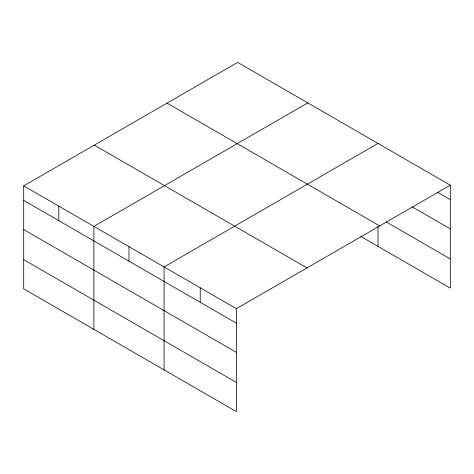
<?xml version="1.0" encoding="UTF-8"?>
<svg xmlns="http://www.w3.org/2000/svg" width="474" height="474" viewBox="0 0 474 474"><rect width="100%" height="100%" fill="white"/><g stroke="black" fill="none" stroke-linecap="round" stroke-linejoin="round"><path stroke-width="0.71" d="M360.761 236.425L450.3 288.121L450.3 185.162L237.622 62.372L23.7 185.879L23.7 288.838L236.378 411.628L236.378 308.669L23.7 185.879M307.804 102.894L93.882 226.4L93.882 329.359M377.991 143.415L164.069 266.921L164.069 369.88M236.378 308.669L450.3 185.162M437.615 192.349L450.3 199.673M412.244 206.889L450.3 228.859M386.233 221.945L450.3 258.934M167.026 103.131L379.704 225.92M94.296 145.121L306.974 267.911M23.7 200.395L236.378 323.179M23.7 229.582L236.378 352.366M23.7 259.651L236.378 382.441M377.991 226.673L377.991 246.373M200.224 287.795L200.224 302.305M128.975 246.664L128.975 261.174M58.794 206.143L58.794 220.653"/></g></svg>
